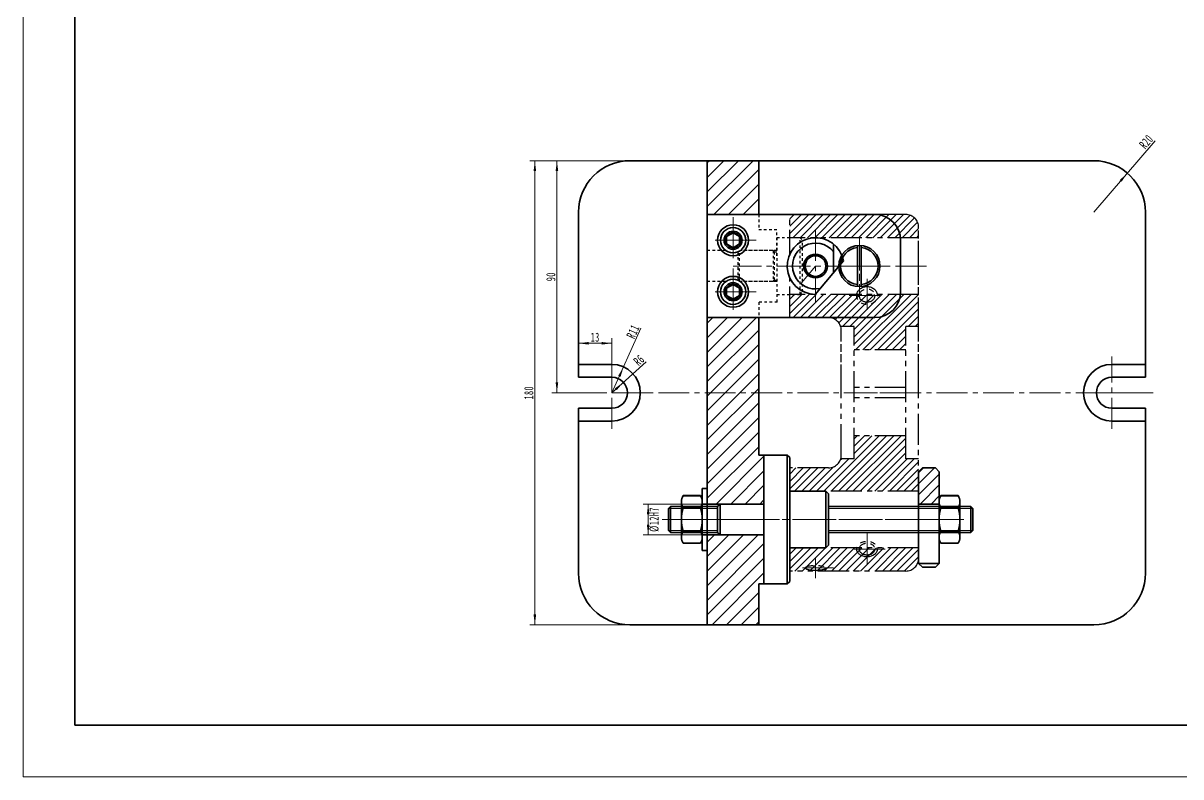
# Model space of a CAD drawing. Header units: millimetres. Extents: x -420 to 420, y -297 to 297.
# Drawn here: x -420.5 to 28.7, y -297 to -4.7 of the extents above; entities that cross this region are included whole.
import ezdxf

# ---------------------------------------------------------------- set-up
doc = ezdxf.new("R2010")
doc.units = ezdxf.units.MM
for name, pattern in [('双点画线', [22, 12, -2, 2, -2, 2, -2]), ('点画线', [18, 12, -2, 2, -2]), ('虚线', [2, 1, -1])]:
    doc.linetypes.add(name, pattern=pattern)
doc.layers.get('0').update_dxf_attribs({"lineweight": 35})
for name, color, linetype, lineweight in [('中心线层', 1, '点画线', 18), ('剖面线层', 4, 'Continuous', 18), ('尺寸线层', 3, 'Continuous', 18), ('粗实线层', 7, 'Continuous', 35), ('细实线层', 7, 'Continuous', 18)]:
    doc.layers.add(name, color=color, linetype=linetype, lineweight=lineweight)
doc.styles.add('标准', font='', dxfattribs={"width": 0.667})
doc.styles.get('标准').set_extended_font_data('宋体')
doc.dimstyles.new('标准', dxfattribs={"dimtxt": 3.5, "dimasz": 4, "dimexe": 2, "dimexo": 0, "dimtad": 1, "dimdsep": 46, "dimtxsty": '标准', "dimblk": '_CAXARROW', "dimcen": 0, "dimdle": 8, "dimazin": 2, "dimtfac": 0.707107, "dimtdec": 3, "dimtmove": 2, "dimatfit": 3, "dimfxl": 0, "dimfrac": 2, "dimtolj": 1, "dimarcsym": 0})
pattern_1 = [(45, (0, 0), (-1.414214, 1.414214), [])]
pattern_2 = [(45, (0, 0), (-2.828427, 2.828427), [])]

# ---------------------------------------------------------------- blocks, each defined once
blk = doc.blocks.new('*X5')
at = {"layer": '中心线层'}
blk.add_line((0, -2.5), (0, 10.5), dxfattribs=at)
at = {"layer": '粗实线层'}
for p, q in [((-9.24, 0.62), (-9.24, 7.38)), ((-6.93, 8), (6.93, 8)), ((-4.62, 0.62), (-4.62, 7.38)), ((4.62, 0.62), (4.62, 7.38)), ((9.24, 0.62), (9.24, 7.38)), ((-6.93, 0), (6.93, 0))]:
    blk.add_line(p, q, dxfattribs=at)
for centre, radius, start, end in [((-6.93, 3.38), 4.62, 60, 120), ((0, -9.55), 17.55, 74.7385, 105.2615), ((6.93, 3.38), 4.62, 60, 120), ((-6.93, 4.62), 4.62, 240, 300), ((0, 17.55), 17.55, 254.7385, 285.2615), ((6.93, 4.62), 4.62, 240, 300)]:
    blk.add_arc(centre, radius, start, end, dxfattribs=at)
blk = doc.blocks.new('*X8')
at = {"layer": '尺寸线层', "linetype": 'Continuous'}
for points in [[(-177.97, -191.19), (-177.47, -195.19), (-178.47, -195.19)], [(-177.97, -203.19), (-177.47, -199.19), (-178.47, -199.19)]]:
    blk.add_hatch(color=0, dxfattribs=at).paths.add_polyline_path(points, flags=0)
at = {"layer": '尺寸线层', "color": 0, "linetype": 'Continuous'}
for p, q in [((-157.02, -191.19), (-179.97, -191.19)), ((-177.97, -191.19), (-177.97, -203.19)), ((-157.02, -203.19), (-179.97, -203.19))]:
    blk.add_line(p, q, dxfattribs=at)
at = {"layer": '尺寸线层', "color": 0, "insert": (-175.63, -197.19), "char_height": 3.5, "width": 17.4102, "attachment_point": 5, "rotation": 90, "line_spacing_factor": 1.15057, "style": '标准'}
blk.add_mtext('\\T1.1;%%C12H7', dxfattribs=at)
blk = doc.blocks.new('_CAXARROW')
blk.add_hatch(color=0).paths.add_polyline_path([(0, 0), (-1, 0.125), (-1, -0.125)], flags=0)
blk = doc.blocks.new('*X7')
at = {"layer": '剖面线层'}
h = blk.add_hatch(dxfattribs=at)
h.set_pattern_fill('无图案', color=256, scale=3, angle=45, style=0, pattern_type=0)
h.set_pattern_definition([(45, (0, 0), (-2.1213, 2.1213), [])])
h.paths.add_polyline_path([(0, 6), (0, 13), (0, 18.5), (1.5, 20), (6.5, 20), (8, 18.5), (8, 6)], flags=0)
at = {"layer": '中心线层'}
blk.add_line((-2, 0), (10, 0), dxfattribs=at)
at = {"layer": '粗实线层', "linetype": 'Continuous', "lineweight": 35}
for p, q in [((0, 18.5), (1.5, 20)), ((0, 18.5), (0, -17.04)), ((6.5, 20), (1.5, 20)), ((6.5, 20), (8, 18.5)), ((8, -17.04), (8, 18.5)), ((0, 6), (8, 6)), ((8, -17.04), (0, -17.04)), ((0, -17.04), (1.5, -18.54)), ((8, -17.04), (6.5, -18.54)), ((1.5, -18.54), (6.5, -18.54))]:
    blk.add_line(p, q, dxfattribs=at)
blk = doc.blocks.new('*X10')
at = {"layer": '中心线层'}
for p, q in [((0, 14), (0, -14)), ((-14, 0), (14, 0)), ((0, 0), (-5.45, -6.5))]:
    blk.add_line(p, q, dxfattribs=at)
at = {"layer": '粗实线层'}
for p, q in [((7, 8.49), (7, -2.55)), ((-0.09, -11), (10.82, 2))]:
    blk.add_line(p, q, dxfattribs=at)
for radius in [4.6, 4]:
    blk.add_circle((0, 0), radius, dxfattribs=at)
for radius, start, end in [(11, 10.4788, 269.5212), (8.9, 38.1388, 281.8612)]:
    blk.add_arc((0, 0), radius, start, end, dxfattribs=at)
blk = doc.blocks.new('*X18')
at = {"layer": '尺寸线层', "linetype": 'Continuous'}
blk.add_hatch(color=0, dxfattribs=at).paths.add_polyline_path([(-187.5, -138.02), (-188.69, -141.87), (-189.6, -141.46)], flags=0)
at = {"layer": '尺寸线层', "color": 0, "linetype": 'Continuous'}
blk.add_line((-180.75, -123.04), (-192.02, -148.04), dxfattribs=at)
at = {"layer": '尺寸线层', "color": 0, "linetype": 'Continuous', "insert": (-183.89, -124.29), "char_height": 3.5, "width": 9.7167, "attachment_point": 5, "rotation": 65.7298, "line_spacing_factor": 1.15057, "style": '标准'}
blk.add_mtext('\\T1.1;R11', dxfattribs=at)
blk = doc.blocks.new('*X19')
at = {"layer": '尺寸线层', "linetype": 'Continuous'}
blk.add_hatch(color=0, dxfattribs=at).paths.add_polyline_path([(-187.57, -144.02), (-190.2, -147.07), (-190.87, -146.33)], flags=0)
at = {"layer": '尺寸线层', "color": 0, "linetype": 'Continuous'}
blk.add_line((-178.76, -136.06), (-192.02, -148.04), dxfattribs=at)
at = {"layer": '尺寸线层', "color": 0, "linetype": 'Continuous', "insert": (-181.52, -135.39), "char_height": 3.5, "width": 7, "attachment_point": 5, "rotation": 42.1098, "line_spacing_factor": 1.15057, "style": '标准'}
blk.add_mtext('\\T1.1;R6', dxfattribs=at)
blk = doc.blocks.new('*X20')
at = {"layer": '尺寸线层', "linetype": 'Continuous'}
for points in [[(-205.02, -128.86), (-201.02, -129.36), (-201.02, -128.36)], [(-192.02, -128.86), (-196.02, -129.36), (-196.02, -128.36)]]:
    blk.add_hatch(color=0, dxfattribs=at).paths.add_polyline_path(points, flags=0)
at = {"layer": '尺寸线层', "color": 0, "linetype": 'Continuous'}
for p, q in [((-205.02, -142.04), (-205.02, -126.86)), ((-192.02, -128.86), (-205.02, -128.86)), ((-192.02, -148.04), (-192.02, -126.86))]:
    blk.add_line(p, q, dxfattribs=at)
at = {"layer": '尺寸线层', "color": 0, "insert": (-198.52, -126.51), "char_height": 3.5, "width": 7, "attachment_point": 5, "line_spacing_factor": 1.15057, "style": '标准'}
blk.add_mtext('\\T1.1;13', dxfattribs=at)
blk = doc.blocks.new('*X21')
at = {"layer": '中心线层', "linetype": '点画线', "lineweight": 18}
for p, q in [((0, -5.64), (0, 5.64)), ((-5.64, 0), (5.64, 0))]:
    blk.add_line(p, q, dxfattribs=at)
at = {"layer": '粗实线层'}
for p, q in [((-2.89, 0), (-1.44, 2.5)), ((-2.89, 0), (-1.44, -2.5)), ((-1.44, 2.5), (1.44, 2.5)), ((2.89, 0), (1.44, 2.5)), ((2.89, 0), (1.44, 2.5)), ((2.89, 0), (1.44, -2.5)), ((-1.44, -2.5), (1.44, -2.5))]:
    blk.add_line(p, q, dxfattribs=at)
blk.add_circle((0, 0), 2.89, dxfattribs=at)
for start, end in [(0, 180), (180, 360)]:
    blk.add_arc((0, 0), 4.89, start, end, dxfattribs=at)
blk = doc.blocks.new('*X24')
at = {"layer": '尺寸线层', "linetype": 'Continuous'}
blk.add_hatch(color=0, dxfattribs=at).paths.add_polyline_path([(7.98, -62.85), (5.76, -66.21), (5, -65.56)], flags=0)
at = {"layer": '尺寸线层', "color": 0, "linetype": 'Continuous'}
blk.add_line((18.73, -50.3), (-5.02, -78.04), dxfattribs=at)
at = {"layer": '尺寸线层', "color": 0, "linetype": 'Continuous', "insert": (15.31, -50.68), "char_height": 3.5, "width": 10.0539, "attachment_point": 5, "rotation": 49.4423, "line_spacing_factor": 1.15057, "style": '标准'}
blk.add_mtext('\\T1.1;R20', dxfattribs=at)
blk = doc.blocks.new('*X25')
at = {"layer": '尺寸线层', "linetype": 'Continuous'}
for points in [[(-213.38, -58.04), (-212.88, -62.04), (-213.88, -62.04)], [(-213.38, -148.04), (-212.88, -144.04), (-213.88, -144.04)]]:
    blk.add_hatch(color=0, dxfattribs=at).paths.add_polyline_path(points, flags=0)
at = {"layer": '尺寸线层', "color": 0, "linetype": 'Continuous'}
for p, q in [((-185.02, -58.04), (-215.38, -58.04)), ((-213.38, -58.04), (-213.38, -148.04)), ((-206.02, -148.04), (-215.38, -148.04))]:
    blk.add_line(p, q, dxfattribs=at)
at = {"layer": '尺寸线层', "color": 0, "insert": (-215.72, -103.04), "char_height": 3.5, "width": 7, "attachment_point": 5, "rotation": 90, "line_spacing_factor": 1.15057, "style": '标准'}
blk.add_mtext('\\T1.1;90', dxfattribs=at)
blk = doc.blocks.new('*X26')
at = {"layer": '尺寸线层', "linetype": 'Continuous'}
for points in [[(-221.94, -58.04), (-221.44, -62.04), (-222.44, -62.04)], [(-221.94, -238.04), (-221.44, -234.04), (-222.44, -234.04)]]:
    blk.add_hatch(color=0, dxfattribs=at).paths.add_polyline_path(points, flags=0)
at = {"layer": '尺寸线层', "color": 0, "linetype": 'Continuous'}
for p, q in [((-185.02, -58.04), (-223.94, -58.04)), ((-221.94, -58.04), (-221.94, -238.04)), ((-185.02, -238.04), (-223.94, -238.04))]:
    blk.add_line(p, q, dxfattribs=at)
at = {"layer": '尺寸线层', "color": 0, "insert": (-224.28, -148.04), "char_height": 3.5, "width": 9.5351, "attachment_point": 5, "rotation": 90, "line_spacing_factor": 1.15057, "style": '标准'}
blk.add_mtext('\\T1.1;180', dxfattribs=at)
blk = doc.blocks.new('$CAXA_FRAME_13B17AC1$')
at = {"layer": '粗实线层'}
for p, q in [((-400.5, 277), (-400.5, -277)), ((-400.5, -277), (400.5, -277))]:
    blk.add_line(p, q, dxfattribs=at)
at = {"layer": '细实线层'}
for p, q in [((-420.5, 297), (-420.5, -297)), ((-420.5, -297), (420.5, -297))]:
    blk.add_line(p, q, dxfattribs=at)

msp = doc.modelspace()

# ---------------------------------------------------------------- hatches: boundary and pattern name
at = {"layer": '剖面线层'}
h = msp.add_hatch(dxfattribs=at)
h.set_pattern_fill('无图案', color=256, scale=4, angle=45, style=0, pattern_type=0)
h.set_pattern_definition(pattern_2)
h.paths.add_polyline_path([(-155.023, -78.896), (-155.023, -70.168), (-155.023, -58.045), (-135.023, -58.045), (-135.023, -78.896)], flags=0)
at = {"layer": '剖面线层', "linetype": '双点画线', "lineweight": -2}
h = msp.add_hatch(dxfattribs=at)
h.set_pattern_fill('无图案', color=2, style=0, pattern_type=0)
h.set_pattern_definition(pattern_1)
edge = h.paths.add_edge_path(flags=0)
edge.add_line((-78.023, -131.396), (-96.06, -131.396))
edge.add_line((-96.06, -131.396), (-98.023, -131.396))
edge.add_line((-98.023, -131.396), (-98.023, -122.396))
edge.add_line((-98.023, -122.396), (-103.253, -122.396))
edge.add_arc((-108.023, -123.896), 5, 17.4576, 90)
edge.add_line((-108.023, -118.896), (-123.023, -118.896))
edge.add_line((-123.023, -118.896), (-123.023, -109.896))
edge.add_line((-123.023, -109.896), (-73.023, -109.896))
edge.add_line((-73.023, -109.896), (-73.023, -122.396))
edge.add_line((-73.023, -122.396), (-78.023, -122.396))
edge.add_line((-78.023, -122.396), (-78.023, -131.396))
edge = h.paths.add_edge_path(flags=0)
edge.add_line((-73.023, -87.896), (-86.419, -87.896))
edge.add_line((-86.419, -87.896), (-113.023, -87.896))
edge.add_line((-113.023, -87.896), (-123.023, -87.896))
edge.add_line((-123.023, -87.896), (-123.023, -78.896))
edge.add_line((-123.023, -78.896), (-78.023, -78.896))
edge.add_arc((-78.023, -83.896), 5, 0, 90, ccw=False)
edge.add_line((-73.023, -83.896), (-73.023, -87.896))
h = msp.add_hatch(dxfattribs=at)
h.set_pattern_fill('无图案', color=2, style=0, pattern_type=0)
h.set_pattern_definition(pattern_1)
edge = h.paths.add_edge_path(flags=0)
edge.add_line((-78.023, -164.694), (-96.06, -164.694))
edge.add_line((-96.06, -164.694), (-98.023, -164.694))
edge.add_line((-98.023, -164.694), (-98.023, -173.694))
edge.add_line((-98.023, -173.694), (-103.253, -173.694))
edge.add_arc((-108.023, -172.194), 5, 270, 342.5424)
edge.add_line((-108.023, -177.194), (-123.023, -177.194))
edge.add_line((-123.023, -177.194), (-123.023, -186.194))
edge.add_line((-123.023, -186.194), (-73.023, -186.194))
edge.add_line((-73.023, -186.194), (-73.023, -173.694))
edge.add_line((-73.023, -173.694), (-78.023, -173.694))
edge.add_line((-78.023, -173.694), (-78.023, -164.694))
edge = h.paths.add_edge_path(flags=0)
edge.add_line((-73.023, -208.194), (-86.419, -208.194))
edge.add_line((-86.419, -208.194), (-113.023, -208.194))
edge.add_line((-113.023, -208.194), (-123.023, -208.194))
edge.add_line((-123.023, -208.194), (-123.023, -217.194))
edge.add_line((-123.023, -217.194), (-78.023, -217.194))
edge.add_arc((-78.023, -212.194), 5, -90, 0, ccw=False)
edge.add_line((-73.023, -212.194), (-73.023, -208.194))

# ---------------------------------------------------------------- linework, layer by layer
at = {"layer": '中心线层'}
for p, q in [((-113.023, -85.586), (-113.023, -99.586)), ((-113.023, -97.586), (-113.023, -87.586)), ((-96.023, -87.896), (-96.023, -109.896)), ((-96.023, -88.646), (-96.023, -109.146)), ((-113.023, -91.896), (-113.023, -105.896)), ((-70.023, -98.896), (-126.023, -98.896)), ((-106.023, -98.896), (-120.023, -98.896)), ((-100.023, -98.896), (-86.023, -98.896)), ((-99.023, -98.896), (-87.023, -98.896)), ((-93.023, -103.859), (-93.023, -116.876)), ((-100.023, -110.367), (-86.023, -110.367)), ((-192.023, -162.045), (-192.023, -134.045)), ((1.977, -162.045), (1.977, -134.045)), ((17.977, -148.045), (-208.023, -148.045)), ((-206.023, -148.045), (-178.023, -148.045)), ((-75.023, -148.045), (-101.023, -148.045)), ((15.977, -148.045), (-12.023, -148.045)), ((-73.023, -197.194), (-172.523, -197.194)), ((-70.023, -197.194), (-126.023, -197.194)), ((-100.023, -197.194), (-86.023, -197.194)), ((-99.023, -197.194), (-87.023, -197.194)), ((-93.023, -202.621), (-93.023, -214.71)), ((-86.023, -208.666), (-100.023, -208.666)), ((-113.023, -219.976), (-113.023, -212)), ((-106.023, -215.988), (-120.023, -215.988))]:
    msp.add_line(p, q, dxfattribs=at)
at = {"layer": '粗实线层'}
for p, q in [((-5.023, -58.045), (-185.023, -58.045)), ((-135.023, -58.045), (-135.023, -78.896)), ((-205.023, -142.045), (-205.023, -78.045)), ((-155.023, -78.896), (-90.023, -78.896)), ((14.977, -142.045), (14.977, -78.045)), ((-80.023, -88.896), (-80.023, -108.896)), ((-96.773, -106.861), (-96.773, -90.931)), ((-95.273, -106.861), (-95.273, -90.931)), ((-155.023, -118.896), (-90.023, -118.896)), ((-135.023, -118.896), (-135.023, -172.194)), ((-192.023, -137.045), (-205.023, -137.045)), ((1.977, -137.045), (14.977, -137.045)), ((-192.023, -142.045), (-205.023, -142.045)), ((1.977, -142.045), (14.977, -142.045)), ((-192.023, -154.045), (-205.023, -154.045)), ((-205.023, -218.045), (-205.023, -154.045)), ((1.977, -154.045), (14.977, -154.045)), ((14.977, -218.045), (14.977, -154.045)), ((-192.023, -159.045), (-205.023, -159.045)), ((1.977, -159.045), (14.977, -159.045)), ((-155.023, -172.194), (-155.023, -185.194)), ((-124.023, -172.194), (-135.023, -172.194)), ((-133.023, -172.194), (-133.023, -222.194)), ((-124.023, -172.194), (-123.023, -173.194)), ((-124.023, -172.194), (-124.023, -222.194)), ((-123.023, -173.194), (-123.023, -221.194)), ((-155.023, -185.194), (-157.023, -185.194)), ((-157.023, -186.194), (-157.023, -208.194)), ((-109.023, -186.194), (-123.023, -186.194)), ((-109.023, -186.194), (-108.023, -187.194)), ((-109.023, -186.194), (-109.023, -208.194)), ((-108.023, -207.194), (-108.023, -187.194)), ((-170.023, -192.944), (-169.273, -192.194)), ((-170.023, -201.444), (-170.023, -192.944)), ((-169.273, -202.194), (-169.273, -192.194)), ((-150.023, -191.194), (-151.023, -192.194)), ((-151.023, -192.194), (-151.023, -202.194)), ((-150.023, -191.194), (-150.023, -203.194)), ((-52.773, -202.194), (-52.773, -192.194)), ((-52.023, -192.944), (-52.773, -192.194)), ((-52.023, -201.444), (-52.023, -192.944)), ((-52.023, -201.444), (-52.023, -192.944)), ((-170.023, -201.444), (-169.273, -202.194)), ((-52.023, -201.444), (-52.773, -202.194)), ((-151.023, -202.194), (-150.023, -203.194)), ((-155.023, -209.194), (-157.023, -209.194)), ((-155.023, -209.194), (-155.023, -222.194)), ((-123.023, -208.194), (-109.023, -208.194)), ((-108.023, -207.194), (-109.023, -208.194)), ((-124.023, -222.194), (-135.023, -222.194)), ((-135.023, -222.194), (-135.023, -238.045)), ((-123.023, -221.194), (-124.023, -222.194)), ((-5.023, -238.045), (-185.023, -238.045))]:
    msp.add_line(p, q, dxfattribs=at)
at = {"layer": '粗实线层', "color": 6, "linetype": '虚线', "lineweight": -2}
for p, q in [((-135.023, -78.896), (-135.023, -84.896)), ((-128.041, -84.896), (-135.023, -84.896)), ((-127.873, -112.896), (-128.041, -84.896)), ((-128.023, -87.896), (-128.023, -109.896)), ((-128.023, -92.896), (-155.023, -92.896)), ((-142.523, -92.896), (-143.023, -93.396)), ((-143.023, -104.396), (-143.023, -93.396)), ((-142.523, -104.896), (-142.523, -92.896)), ((-129.523, -92.896), (-142.523, -92.896)), ((-129.523, -92.896), (-129.023, -93.396)), ((-129.523, -92.896), (-129.523, -104.896)), ((-129.023, -93.396), (-128.023, -93.396)), ((-129.023, -93.396), (-129.023, -104.396)), ((-128.023, -104.896), (-155.023, -104.896)), ((-142.523, -104.896), (-143.023, -104.396)), ((-129.523, -104.896), (-142.523, -104.896)), ((-129.523, -104.896), (-129.023, -104.396)), ((-129.023, -104.396), (-128.023, -104.396)), ((-127.873, -112.896), (-135.023, -112.896)), ((-135.023, -112.896), (-135.023, -118.896))]:
    msp.add_line(p, q, dxfattribs=at)
at = {"layer": '粗实线层', "color": 2, "linetype": '双点画线', "lineweight": -2}
for p, q in [((-78.023, -78.896), (-123.023, -78.896)), ((-123.023, -118.896), (-123.023, -78.896)), ((-73.023, -212.194), (-73.023, -83.896)), ((-73.023, -149.135), (-73.023, -83.896)), ((-73.023, -87.896), (-123.023, -87.896)), ((-73.023, -109.896), (-123.023, -109.896)), ((-108.023, -118.896), (-123.023, -118.896)), ((-98.023, -122.396), (-103.253, -122.396)), ((-103.023, -172.194), (-103.023, -123.896)), ((-103.023, -149.135), (-103.023, -123.896)), ((-98.023, -173.694), (-98.023, -122.396)), ((-73.023, -122.396), (-78.023, -122.396)), ((-78.023, -173.694), (-78.023, -122.396)), ((-78.023, -131.396), (-98.023, -131.396)), ((-78.023, -146.045), (-98.023, -146.045)), ((-78.023, -150.045), (-98.023, -150.045)), ((-78.023, -164.694), (-98.023, -164.694)), ((-98.023, -173.694), (-103.253, -173.694)), ((-73.023, -173.694), (-78.023, -173.694)), ((-108.023, -177.194), (-123.023, -177.194)), ((-123.023, -177.194), (-123.023, -217.194)), ((-73.023, -186.194), (-123.023, -186.194)), ((-73.023, -208.194), (-123.023, -208.194)), ((-78.023, -217.194), (-123.023, -217.194))]:
    msp.add_line(p, q, dxfattribs=at)
msp.add_circle((-113.023, -98.896), 4, dxfattribs=at)
at = {"layer": '粗实线层'}
for centre, radius, start, end in [((-185.023, -78.045), 20, 90, 180), ((-5.023, -78.045), 20, 0, 90), ((-90.023, -88.896), 10, 360, 90), ((-96.023, -98.896), 7.25, 275.93777, 84.06223), ((-90.023, -108.896), 10, 270, 360), ((-192.023, -148.045), 11, 270, 90), ((1.977, -148.045), 11, 90, 270), ((-192.023, -148.045), 6, 270, 90), ((1.977, -148.045), 6, 90, 270), ((-185.023, -218.045), 20, 180, 270), ((-5.023, -218.045), 20, 270, 0)]:
    msp.add_arc(centre, radius, start, end, dxfattribs=at)
at = {"layer": '粗实线层', "color": 2, "linetype": '双点画线', "lineweight": -2}
for centre, start, end in [((-78.023, -83.896), 0, 90), ((-108.023, -123.896), 0, 90), ((-108.023, -172.194), 270, 360), ((-78.023, -212.194), 270, 360)]:
    msp.add_arc(centre, 5, start, end, dxfattribs=at)
for centre, major_axis, ratio in [((-93.023, -110.367), (-4, 0), 0.877095), ((-93.023, -110.367), (3, 0), 0.862415), ((-93.023, -208.666), (4, 0), 0.7612091), ((-93.023, -208.666), (3, 0), 0.7758891), ((-113.023, -215.988), (4, 0), 0.2470919)]:
    msp.add_ellipse(centre, major_axis=major_axis, ratio=ratio, dxfattribs=at)

# ---------------------------------------------------------------- dimensions: what is measured, and where the dimension line sits
at = {"layer": '尺寸线层'}
for center, mpoint, override, picture, middle in [((-5.023, -78.045), (7.981, -62.85), {"dimpost": 'R<>', "dimsah": 1, "dimtfill": 1, "dimtzin": 8, "dimarcsym": 0}, '*X24', (17.092, -52.205)), ((-192.023, -148.045), (-187.502, -138.017), {"dimpost": 'R<>', "dimsah": 1, "dimtfill": 1, "dimtzin": 0}, '*X18', (-181.747, -125.253)), ((-192.023, -148.045), (-187.572, -144.022), {"dimpost": 'R<>', "dimsah": 1, "dimtfill": 1, "dimtzin": 0}, '*X19', (-179.944, -137.127))]:
    dim = msp.add_radius_dim(center=center, mpoint=mpoint, dimstyle='标准', override=override, dxfattribs=at)
    dim.commit()
    dim.dimension.update_dxf_attribs({"geometry": picture, "text_midpoint": middle})
for base, p2, picture, middle in [((-221.935, -238.045), (-185.023, -238.045), '*X26', (-224.281, -148.045)), ((-213.378, -148.045), (-206.023, -148.045), '*X25', (-215.723, -103.045))]:
    dim = msp.add_linear_dim(base=base, p1=(-185.023, -58.045), p2=p2, angle=270, dimstyle='标准', override={"dimsah": 1, "dimtfill": 1, "dimtzin": 8, "dimarcsym": 0}, dxfattribs=at)
    dim.commit()
    dim.dimension.update_dxf_attribs({"geometry": picture, "text_midpoint": middle})
dim = msp.add_linear_dim(base=(-205.023, -128.858), p1=(-192.023, -148.045), p2=(-205.023, -142.045), dimstyle='标准', override={"dimsah": 1, "dimtfill": 1, "dimtzin": 0}, dxfattribs=at)
dim.commit()
dim.dimension.update_dxf_attribs({"geometry": '*X20', "text_midpoint": (-198.523, -126.512), "dimtype": 160})

# ---------------------------------------------------------------- next in the draw order: wipeouts: each hides what was drawn before it
for points in [[(-145.023, -84.006), (-145.051, -84.006), (-145.078, -84.006), (-145.106, -84.007), (-145.133, -84.007), (-145.16, -84.008), (-145.188, -84.009), (-145.215, -84.01), (-145.243, -84.011), (-145.27, -84.012), (-145.298, -84.014), (-145.325, -84.015), (-145.353, -84.017), (-145.38, -84.019), (-145.407, -84.021), (-145.435, -84.023), (-145.462, -84.026), (-145.49, -84.028), (-145.517, -84.031), (-145.544, -84.034), (-145.571, -84.037), (-145.599, -84.04), (-145.626, -84.043), (-145.653, -84.047), (-145.681, -84.05), (-145.708, -84.054), (-145.735, -84.058), (-145.762, -84.062), (-145.789, -84.066), (-145.816, -84.071), (-145.844, -84.075), (-145.844, -84.075), (-146.068, -84.119), (-146.29, -84.173), (-146.509, -84.237), (-146.725, -84.312), (-146.938, -84.396), (-147.146, -84.491), (-147.349, -84.595), (-147.548, -84.708), (-147.741, -84.83), (-147.928, -84.962), (-148.108, -85.102), (-148.282, -85.25), (-148.449, -85.406), (-148.608, -85.57), (-148.76, -85.741), (-148.903, -85.919), (-149.038, -86.104), (-149.164, -86.295), (-149.281, -86.491), (-149.389, -86.693), (-149.487, -86.899), (-149.575, -87.11), (-149.654, -87.324), (-149.722, -87.542), (-149.78, -87.763), (-149.828, -87.987), (-149.865, -88.212), (-149.892, -88.439), (-149.908, -88.667), (-149.913, -88.896), (-149.913, -88.896), (-149.908, -89.124), (-149.892, -89.352), (-149.865, -89.579), (-149.828, -89.805), (-149.78, -90.028), (-149.722, -90.249), (-149.654, -90.467), (-149.575, -90.682), (-149.487, -90.893), (-149.389, -91.099), (-149.281, -91.301), (-149.164, -91.497), (-149.038, -91.688), (-148.903, -91.872), (-148.76, -92.05), (-148.608, -92.221), (-148.449, -92.385), (-148.282, -92.541), (-148.108, -92.69), (-147.928, -92.83), (-147.741, -92.961), (-147.548, -93.084), (-147.349, -93.197), (-147.146, -93.301), (-146.938, -93.395), (-146.725, -93.48), (-146.509, -93.555), (-146.29, -93.619), (-146.068, -93.673), (-145.844, -93.717), (-145.844, -93.717), (-145.816, -93.721), (-145.789, -93.725), (-145.762, -93.73), (-145.735, -93.734), (-145.708, -93.738), (-145.681, -93.741), (-145.653, -93.745), (-145.626, -93.749), (-145.599, -93.752), (-145.571, -93.755), (-145.544, -93.758), (-145.517, -93.761), (-145.49, -93.764), (-145.462, -93.766), (-145.435, -93.768), (-145.407, -93.771), (-145.38, -93.773), (-145.353, -93.775), (-145.325, -93.776), (-145.298, -93.778), (-145.27, -93.78), (-145.243, -93.781), (-145.215, -93.782), (-145.188, -93.783), (-145.16, -93.784), (-145.133, -93.785), (-145.106, -93.785), (-145.078, -93.786), (-145.051, -93.786), (-145.023, -93.786), (-145.023, -93.786), (-144.767, -93.779), (-144.512, -93.759), (-144.258, -93.726), (-144.006, -93.679), (-143.757, -93.619), (-143.512, -93.546), (-143.271, -93.461), (-143.034, -93.363), (-142.803, -93.253), (-142.578, -93.131), (-142.36, -92.997), (-142.149, -92.852), (-141.946, -92.696), (-141.751, -92.53), (-141.565, -92.354), (-141.389, -92.168), (-141.223, -91.973), (-141.067, -91.77), (-140.922, -91.559), (-140.788, -91.341), (-140.666, -91.116), (-140.556, -90.885), (-140.458, -90.648), (-140.372, -90.407), (-140.3, -90.161), (-140.24, -89.913), (-140.193, -89.661), (-140.16, -89.407), (-140.14, -89.152), (-140.133, -88.896), (-140.133, -88.896), (-140.14, -88.64), (-140.16, -88.385), (-140.193, -88.131), (-140.24, -87.879), (-140.3, -87.63), (-140.372, -87.385), (-140.458, -87.143), (-140.556, -86.907), (-140.666, -86.676), (-140.788, -86.451), (-140.922, -86.233), (-141.067, -86.022), (-141.223, -85.818), (-141.389, -85.624), (-141.565, -85.438), (-141.751, -85.262), (-141.946, -85.096), (-142.149, -84.94), (-142.36, -84.795), (-142.578, -84.661), (-142.803, -84.539), (-143.034, -84.429), (-143.271, -84.331), (-143.512, -84.245), (-143.757, -84.172), (-144.006, -84.113), (-144.258, -84.066), (-144.512, -84.033), (-144.767, -84.013)], [(-103.885, -98.896), (-102.425, -97.156), (-102.425, -97.156), (-102.207, -96.895), (-102.207, -96.895), (-102.256, -96.644), (-102.311, -96.394), (-102.372, -96.146), (-102.439, -95.898), (-102.512, -95.653), (-102.59, -95.409), (-102.674, -95.168), (-102.764, -94.928), (-102.859, -94.69), (-102.959, -94.455), (-103.066, -94.222), (-103.177, -93.991), (-103.294, -93.764), (-103.416, -93.539), (-103.543, -93.316), (-103.676, -93.097), (-103.813, -92.881), (-103.955, -92.669), (-104.103, -92.459), (-104.255, -92.254), (-104.412, -92.051), (-104.573, -91.853), (-104.74, -91.658), (-104.91, -91.467), (-105.085, -91.281), (-105.265, -91.098), (-105.448, -90.92), (-105.636, -90.745), (-105.828, -90.576), (-106.023, -90.411), (-106.023, -90.411), (-106.22, -90.252), (-106.421, -90.098), (-106.625, -89.948), (-106.832, -89.804), (-107.043, -89.664), (-107.256, -89.529), (-107.473, -89.398), (-107.693, -89.273), (-107.916, -89.153), (-108.141, -89.039), (-108.369, -88.929), (-108.599, -88.825), (-108.832, -88.725), (-109.067, -88.632), (-109.304, -88.544), (-109.543, -88.461), (-109.784, -88.384), (-110.026, -88.312), (-110.271, -88.246), (-110.516, -88.185), (-110.763, -88.13), (-111.011, -88.081), (-111.26, -88.038), (-111.51, -88), (-111.761, -87.968), (-112.013, -87.942), (-112.265, -87.922), (-112.517, -87.907), (-112.77, -87.899), (-113.023, -87.896), (-113.023, -87.896), (-113.541, -87.908), (-114.057, -87.945), (-114.571, -88.005), (-115.082, -88.09), (-115.588, -88.199), (-116.088, -88.332), (-116.582, -88.487), (-117.068, -88.666), (-117.544, -88.868), (-118.011, -89.092), (-118.467, -89.337), (-118.911, -89.604), (-119.341, -89.891), (-119.758, -90.199), (-120.16, -90.525), (-120.546, -90.87), (-120.915, -91.233), (-121.267, -91.613), (-121.6, -92.009), (-121.915, -92.42), (-122.21, -92.845), (-122.484, -93.284), (-122.738, -93.735), (-122.97, -94.198), (-123.18, -94.671), (-123.367, -95.154), (-123.532, -95.645), (-123.673, -96.143), (-123.791, -96.647), (-123.885, -97.156), (-123.885, -97.156), (-123.894, -97.213), (-123.902, -97.271), (-123.911, -97.329), (-123.919, -97.386), (-123.927, -97.444), (-123.934, -97.502), (-123.942, -97.56), (-123.949, -97.617), (-123.955, -97.675), (-123.961, -97.733), (-123.967, -97.791), (-123.973, -97.849), (-123.979, -97.907), (-123.984, -97.965), (-123.988, -98.023), (-123.993, -98.081), (-123.997, -98.139), (-124.001, -98.197), (-124.004, -98.255), (-124.008, -98.314), (-124.011, -98.372), (-124.013, -98.43), (-124.016, -98.488), (-124.018, -98.546), (-124.019, -98.605), (-124.021, -98.663), (-124.022, -98.721), (-124.022, -98.779), (-124.023, -98.838), (-124.023, -98.896), (-124.023, -98.896), (-124.008, -99.468), (-123.963, -100.04), (-123.889, -100.608), (-123.785, -101.171), (-123.652, -101.728), (-123.49, -102.278), (-123.3, -102.818), (-123.082, -103.348), (-122.837, -103.865), (-122.565, -104.369), (-122.267, -104.859), (-121.944, -105.332), (-121.597, -105.787), (-121.226, -106.224), (-120.834, -106.641), (-120.42, -107.038), (-119.986, -107.412), (-119.533, -107.762), (-119.063, -108.089), (-118.576, -108.391), (-118.074, -108.668), (-117.559, -108.917), (-117.031, -109.14), (-116.492, -109.334), (-115.944, -109.501), (-115.388, -109.639), (-114.826, -109.747), (-114.258, -109.826), (-113.688, -109.876), (-113.115, -109.895), (-113.115, -109.895), (-113.023, -109.786), (-113.023, -109.786), (-111.194, -107.606), (-111.194, -107.606), (-106.023, -101.444), (-106.023, -101.444)], [(-145.023, -104.006), (-145.051, -104.006), (-145.078, -104.006), (-145.106, -104.007), (-145.133, -104.007), (-145.16, -104.008), (-145.188, -104.009), (-145.215, -104.01), (-145.243, -104.011), (-145.27, -104.012), (-145.298, -104.014), (-145.325, -104.015), (-145.353, -104.017), (-145.38, -104.019), (-145.407, -104.021), (-145.435, -104.023), (-145.462, -104.026), (-145.49, -104.028), (-145.517, -104.031), (-145.544, -104.034), (-145.571, -104.037), (-145.599, -104.04), (-145.626, -104.043), (-145.653, -104.047), (-145.681, -104.05), (-145.708, -104.054), (-145.735, -104.058), (-145.762, -104.062), (-145.789, -104.066), (-145.816, -104.071), (-145.844, -104.075), (-145.844, -104.075), (-146.068, -104.119), (-146.29, -104.173), (-146.509, -104.237), (-146.725, -104.312), (-146.938, -104.396), (-147.146, -104.491), (-147.349, -104.595), (-147.548, -104.708), (-147.741, -104.83), (-147.928, -104.962), (-148.108, -105.102), (-148.282, -105.25), (-148.449, -105.406), (-148.608, -105.57), (-148.76, -105.741), (-148.903, -105.919), (-149.038, -106.104), (-149.164, -106.295), (-149.281, -106.491), (-149.389, -106.693), (-149.487, -106.899), (-149.575, -107.11), (-149.654, -107.324), (-149.722, -107.542), (-149.78, -107.763), (-149.828, -107.987), (-149.865, -108.212), (-149.892, -108.439), (-149.908, -108.667), (-149.913, -108.896), (-149.913, -108.896), (-149.908, -109.124), (-149.892, -109.352), (-149.865, -109.579), (-149.828, -109.805), (-149.78, -110.028), (-149.722, -110.249), (-149.654, -110.467), (-149.575, -110.682), (-149.487, -110.893), (-149.389, -111.099), (-149.281, -111.301), (-149.164, -111.497), (-149.038, -111.688), (-148.903, -111.872), (-148.76, -112.05), (-148.608, -112.221), (-148.449, -112.385), (-148.282, -112.541), (-148.108, -112.69), (-147.928, -112.83), (-147.741, -112.961), (-147.548, -113.084), (-147.349, -113.197), (-147.146, -113.301), (-146.938, -113.395), (-146.725, -113.48), (-146.509, -113.555), (-146.29, -113.619), (-146.068, -113.673), (-145.844, -113.717), (-145.844, -113.717), (-145.816, -113.721), (-145.789, -113.725), (-145.762, -113.73), (-145.735, -113.734), (-145.708, -113.738), (-145.681, -113.741), (-145.653, -113.745), (-145.626, -113.749), (-145.599, -113.752), (-145.571, -113.755), (-145.544, -113.758), (-145.517, -113.761), (-145.49, -113.764), (-145.462, -113.766), (-145.435, -113.768), (-145.407, -113.771), (-145.38, -113.773), (-145.353, -113.775), (-145.325, -113.776), (-145.298, -113.778), (-145.27, -113.78), (-145.243, -113.781), (-145.215, -113.782), (-145.188, -113.783), (-145.16, -113.784), (-145.133, -113.785), (-145.106, -113.785), (-145.078, -113.786), (-145.051, -113.786), (-145.023, -113.786), (-145.023, -113.786), (-144.767, -113.779), (-144.512, -113.759), (-144.258, -113.726), (-144.006, -113.679), (-143.757, -113.619), (-143.512, -113.546), (-143.271, -113.461), (-143.034, -113.363), (-142.803, -113.253), (-142.578, -113.131), (-142.36, -112.997), (-142.149, -112.852), (-141.946, -112.696), (-141.751, -112.53), (-141.565, -112.354), (-141.389, -112.168), (-141.223, -111.973), (-141.067, -111.77), (-140.922, -111.559), (-140.788, -111.341), (-140.666, -111.116), (-140.556, -110.885), (-140.458, -110.648), (-140.372, -110.407), (-140.3, -110.161), (-140.24, -109.913), (-140.193, -109.661), (-140.16, -109.407), (-140.14, -109.152), (-140.133, -108.896), (-140.133, -108.896), (-140.14, -108.64), (-140.16, -108.385), (-140.193, -108.131), (-140.24, -107.879), (-140.3, -107.63), (-140.372, -107.385), (-140.458, -107.143), (-140.556, -106.907), (-140.666, -106.676), (-140.788, -106.451), (-140.922, -106.233), (-141.067, -106.022), (-141.223, -105.818), (-141.389, -105.624), (-141.565, -105.438), (-141.751, -105.262), (-141.946, -105.096), (-142.149, -104.94), (-142.36, -104.795), (-142.578, -104.661), (-142.803, -104.539), (-143.034, -104.429), (-143.271, -104.331), (-143.512, -104.245), (-143.757, -104.172), (-144.006, -104.113), (-144.258, -104.066), (-144.512, -104.033), (-144.767, -104.013)], [(-65.023, -197.194), (-65.023, -194.145), (-65.023, -194.145), (-65.023, -191.194), (-65.023, -191.194), (-65.023, -178.694), (-65.023, -178.694), (-66.523, -177.194), (-66.523, -177.194), (-71.523, -177.194), (-71.523, -177.194), (-73.023, -178.694), (-73.023, -178.694), (-73.023, -191.194), (-73.023, -191.194), (-73.023, -194.145), (-73.023, -194.145), (-73.023, -197.194), (-73.023, -197.194), (-73.023, -214.235), (-73.023, -214.235), (-71.523, -215.735), (-71.523, -215.735), (-66.523, -215.735), (-66.523, -215.735), (-65.023, -214.235), (-65.023, -214.235)], [(-164.404, -206.432), (-160.108, -206.432), (-160.108, -206.432), (-157.642, -206.432), (-157.642, -206.432), (-157.602, -206.362), (-157.564, -206.291), (-157.527, -206.219), (-157.491, -206.147), (-157.456, -206.074), (-157.422, -206.001), (-157.39, -205.927), (-157.359, -205.853), (-157.33, -205.778), (-157.302, -205.702), (-157.275, -205.626), (-157.249, -205.55), (-157.225, -205.473), (-157.202, -205.395), (-157.18, -205.318), (-157.16, -205.24), (-157.141, -205.161), (-157.124, -205.083), (-157.108, -205.004), (-157.093, -204.924), (-157.08, -204.845), (-157.068, -204.765), (-157.058, -204.685), (-157.048, -204.605), (-157.041, -204.525), (-157.034, -204.444), (-157.029, -204.364), (-157.026, -204.283), (-157.024, -204.203), (-157.023, -204.122), (-157.023, -204.122), (-157.023, -197.194), (-157.023, -197.194), (-157.023, -190.266), (-157.023, -190.266), (-157.024, -190.185), (-157.026, -190.105), (-157.029, -190.024), (-157.034, -189.944), (-157.041, -189.863), (-157.048, -189.783), (-157.058, -189.703), (-157.068, -189.623), (-157.08, -189.543), (-157.093, -189.464), (-157.108, -189.385), (-157.124, -189.306), (-157.141, -189.227), (-157.16, -189.148), (-157.18, -189.07), (-157.202, -188.993), (-157.225, -188.915), (-157.249, -188.839), (-157.275, -188.762), (-157.302, -188.686), (-157.33, -188.611), (-157.359, -188.536), (-157.39, -188.461), (-157.422, -188.387), (-157.456, -188.314), (-157.491, -188.241), (-157.527, -188.169), (-157.564, -188.097), (-157.602, -188.027), (-157.642, -187.956), (-157.642, -187.956), (-160.108, -187.956), (-160.108, -187.956), (-164.404, -187.956), (-164.404, -187.956), (-164.444, -188.027), (-164.482, -188.097), (-164.52, -188.169), (-164.556, -188.241), (-164.59, -188.314), (-164.624, -188.387), (-164.656, -188.461), (-164.687, -188.536), (-164.716, -188.611), (-164.745, -188.686), (-164.771, -188.762), (-164.797, -188.839), (-164.821, -188.915), (-164.844, -188.993), (-164.866, -189.07), (-164.886, -189.148), (-164.905, -189.227), (-164.922, -189.306), (-164.938, -189.385), (-164.953, -189.464), (-164.966, -189.543), (-164.978, -189.623), (-164.989, -189.703), (-164.998, -189.783), (-165.006, -189.863), (-165.012, -189.944), (-165.017, -190.024), (-165.02, -190.105), (-165.022, -190.185), (-165.023, -190.266), (-165.023, -190.266), (-165.023, -197.194), (-165.023, -197.194), (-165.023, -204.122), (-165.023, -204.122), (-165.022, -204.203), (-165.02, -204.283), (-165.017, -204.364), (-165.012, -204.444), (-165.006, -204.525), (-164.998, -204.605), (-164.989, -204.685), (-164.978, -204.765), (-164.966, -204.845), (-164.953, -204.924), (-164.938, -205.004), (-164.922, -205.083), (-164.905, -205.161), (-164.886, -205.24), (-164.866, -205.318), (-164.844, -205.395), (-164.821, -205.473), (-164.797, -205.55), (-164.771, -205.626), (-164.745, -205.702), (-164.716, -205.778), (-164.687, -205.853), (-164.656, -205.927), (-164.624, -206.001), (-164.59, -206.074), (-164.556, -206.147), (-164.52, -206.219), (-164.482, -206.291), (-164.444, -206.362)]]:
    msp.add_wipeout(points).dxf.layer = '粗实线层'

# ---------------------------------------------------------------- next in the draw order: hatches: boundary and pattern name
at = {"layer": '剖面线层'}
h = msp.add_hatch(dxfattribs=at)
h.set_pattern_fill('无图案', color=256, scale=4, angle=45, style=0, pattern_type=0)
h.set_pattern_definition(pattern_2)
h.paths.add_polyline_path([(-155.023, -148.045), (-155.023, -131.032), (-155.023, -118.896), (-135.023, -118.896), (-135.023, -148.045)], flags=0)
h.paths.add_polyline_path([(-155.023, -185.194), (-155.023, -175.636), (-155.023, -148.045), (-135.023, -148.045), (-135.023, -172.194), (-133.023, -172.194), (-133.023, -191.194), (-150.023, -191.194), (-155.023, -191.194)], flags=0)
h.paths.add_polyline_path([(-155.023, -238.045), (-155.023, -209.913), (-155.023, -209.194), (-155.023, -203.194), (-150.023, -203.194), (-133.023, -203.194), (-133.023, -222.194), (-135.023, -222.194), (-135.023, -238.045)], flags=0)

# ---------------------------------------------------------------- next in the draw order: linework, layer by layer
at = {"layer": '中心线层'}
for p, q in [((-145.023, -79.896), (-145.023, -97.896)), ((-145.023, -82.396), (-145.023, -95.396)), ((-136.023, -88.896), (-154.023, -88.896)), ((-138.523, -88.896), (-151.523, -88.896)), ((-116.023, -98.896), (-145.023, -98.896)), ((-145.023, -99.896), (-145.023, -117.896)), ((-145.023, -102.396), (-145.023, -115.396)), ((-85.023, -98.896), (-107.023, -98.896)), ((-85.773, -98.896), (-106.273, -98.896)), ((-136.023, -108.896), (-154.023, -108.896)), ((-138.523, -108.896), (-151.523, -108.896)), ((-130.023, -197.194), (-172.523, -197.194)), ((-172.523, -197.194), (-141.883, -197.194))]:
    msp.add_line(p, q, dxfattribs=at)
at = {"layer": '粗实线层'}
for p, q in [((-155.023, -58.045), (-155.023, -238.045)), ((-157.023, -185.194), (-157.023, -209.194)), ((-169.273, -192.194), (-151.023, -192.194)), ((-133.023, -191.194), (-157.023, -191.194)), ((-169.273, -202.194), (-151.023, -202.194)), ((-133.023, -203.194), (-157.023, -203.194))]:
    msp.add_line(p, q, dxfattribs=at)
at = {"layer": '粗实线层', "color": 6, "linetype": '虚线', "lineweight": -2}
for p, q in [((-119.023, -87.896), (-128.023, -87.896)), ((-119.023, -109.896), (-119.023, -87.896)), ((-119.023, -87.896), (-118.023, -88.896)), ((-118.023, -108.896), (-118.023, -88.896)), ((-128.023, -109.896), (-119.023, -109.896)), ((-119.023, -109.896), (-118.023, -108.896))]:
    msp.add_line(p, q, dxfattribs=at)
at = {"layer": '粗实线层'}
for centre, radius in [((-145.023, -88.896), 6), ((-145.023, -88.896), 3.5), ((-96.023, -98.896), 8), ((-145.023, -108.896), 6), ((-145.023, -108.896), 3.5)]:
    msp.add_circle(centre, radius, dxfattribs=at)
msp.add_arc((-96.023, -98.896), 7.25, 95.93777, 264.06223, dxfattribs=at)
at = {"layer": '细实线层'}
for p, q in [((-170.023, -192.944), (-151.023, -192.944)), ((-170.023, -201.444), (-151.023, -201.444))]:
    msp.add_line(p, q, dxfattribs=at)

# ---------------------------------------------------------------- next in the draw order: block references
at = {"layer": '粗实线层'}
for name, p, rotation in [('*X21', (-145.023, -88.896), 90), ('*X21', (-145.023, -108.896), 90), ('*X5', (-165.023, -197.194), 270)]:
    msp.add_blockref(name, p, dxfattribs=dict(at, rotation=rotation))
for name, p in [('*X10', (-113.023, -98.896)), ('*X7', (-73.023, -197.194))]:
    msp.add_blockref(name, p, dxfattribs=at)

# ---------------------------------------------------------------- next in the draw order: dimensions: what is measured, and where the dimension line sits
at = {"layer": '尺寸线层'}
dim = msp.add_linear_dim(base=(-177.974, -203.194), p1=(-157.023, -191.194), p2=(-157.023, -203.194), angle=270, dimstyle='标准', override={"dimpost": '%%C<>H7', "dimsah": 1, "dimtfac": 1, "dimtfill": 1, "dimtzin": 8, "dimarcsym": 0}, dxfattribs=at)
dim.commit()
dim.dimension.update_dxf_attribs({"geometry": '*X8', "text_midpoint": (-175.628, -197.194), "dimtype": 160})

# ---------------------------------------------------------------- next in the draw order: wipeouts: each hides what was drawn before it
msp.add_wipeout([(-64.404, -206.432), (-60.108, -206.432), (-60.108, -206.432), (-57.642, -206.432), (-57.642, -206.432), (-57.602, -206.362), (-57.564, -206.291), (-57.527, -206.219), (-57.491, -206.147), (-57.456, -206.074), (-57.422, -206.001), (-57.39, -205.927), (-57.359, -205.853), (-57.33, -205.778), (-57.302, -205.702), (-57.275, -205.626), (-57.249, -205.55), (-57.225, -205.473), (-57.202, -205.395), (-57.18, -205.318), (-57.16, -205.24), (-57.141, -205.161), (-57.124, -205.083), (-57.108, -205.004), (-57.093, -204.924), (-57.08, -204.845), (-57.068, -204.765), (-57.058, -204.685), (-57.048, -204.605), (-57.041, -204.525), (-57.034, -204.444), (-57.029, -204.364), (-57.026, -204.283), (-57.024, -204.203), (-57.023, -204.122), (-57.023, -204.122), (-57.023, -197.194), (-57.023, -197.194), (-57.023, -190.266), (-57.023, -190.266), (-57.024, -190.185), (-57.026, -190.105), (-57.029, -190.024), (-57.034, -189.944), (-57.041, -189.863), (-57.048, -189.783), (-57.058, -189.703), (-57.068, -189.623), (-57.08, -189.543), (-57.093, -189.464), (-57.108, -189.385), (-57.124, -189.306), (-57.141, -189.227), (-57.16, -189.148), (-57.18, -189.07), (-57.202, -188.993), (-57.225, -188.915), (-57.249, -188.839), (-57.275, -188.762), (-57.302, -188.686), (-57.33, -188.611), (-57.359, -188.536), (-57.39, -188.461), (-57.422, -188.387), (-57.456, -188.314), (-57.491, -188.241), (-57.527, -188.169), (-57.564, -188.097), (-57.602, -188.027), (-57.642, -187.956), (-57.642, -187.956), (-60.108, -187.956), (-60.108, -187.956), (-64.404, -187.956), (-64.404, -187.956), (-64.444, -188.027), (-64.482, -188.097), (-64.52, -188.169), (-64.556, -188.241), (-64.59, -188.314), (-64.624, -188.387), (-64.656, -188.461), (-64.687, -188.536), (-64.716, -188.611), (-64.745, -188.686), (-64.771, -188.762), (-64.797, -188.839), (-64.821, -188.915), (-64.844, -188.993), (-64.866, -189.07), (-64.886, -189.148), (-64.905, -189.227), (-64.922, -189.306), (-64.938, -189.385), (-64.953, -189.464), (-64.966, -189.543), (-64.978, -189.623), (-64.989, -189.703), (-64.998, -189.783), (-65.006, -189.863), (-65.012, -189.944), (-65.017, -190.024), (-65.02, -190.105), (-65.022, -190.185), (-65.023, -190.266), (-65.023, -190.266), (-65.023, -197.194), (-65.023, -197.194), (-65.023, -204.122), (-65.023, -204.122), (-65.022, -204.203), (-65.02, -204.283), (-65.017, -204.364), (-65.012, -204.444), (-65.006, -204.525), (-64.998, -204.605), (-64.989, -204.685), (-64.978, -204.765), (-64.966, -204.845), (-64.953, -204.924), (-64.938, -205.004), (-64.922, -205.083), (-64.905, -205.161), (-64.886, -205.24), (-64.866, -205.318), (-64.844, -205.395), (-64.821, -205.473), (-64.797, -205.55), (-64.771, -205.626), (-64.745, -205.702), (-64.716, -205.778), (-64.687, -205.853), (-64.656, -205.927), (-64.624, -206.001), (-64.59, -206.074), (-64.556, -206.147), (-64.52, -206.219), (-64.482, -206.291), (-64.444, -206.362)]).dxf.layer = '粗实线层'

# ---------------------------------------------------------------- next in the draw order: linework, layer by layer
at = {"layer": '粗实线层'}
for p, q in [((-52.773, -192.194), (-108.023, -192.194)), ((-52.773, -202.194), (-108.023, -202.194))]:
    msp.add_line(p, q, dxfattribs=at)
at = {"layer": '细实线层'}
for p, q in [((-52.023, -192.944), (-108.023, -192.944)), ((-52.023, -201.444), (-108.023, -201.444))]:
    msp.add_line(p, q, dxfattribs=at)

# ---------------------------------------------------------------- next in the draw order: block references
at = {"layer": '粗实线层'}
msp.add_blockref('$CAXA_FRAME_13B17AC1$', (0, 0), dxfattribs=at)
at = {"layer": '粗实线层', "rotation": 270}
msp.add_blockref('*X5', (-65.023, -197.194), dxfattribs=at)

doc.saveas('drawing.dxf')
